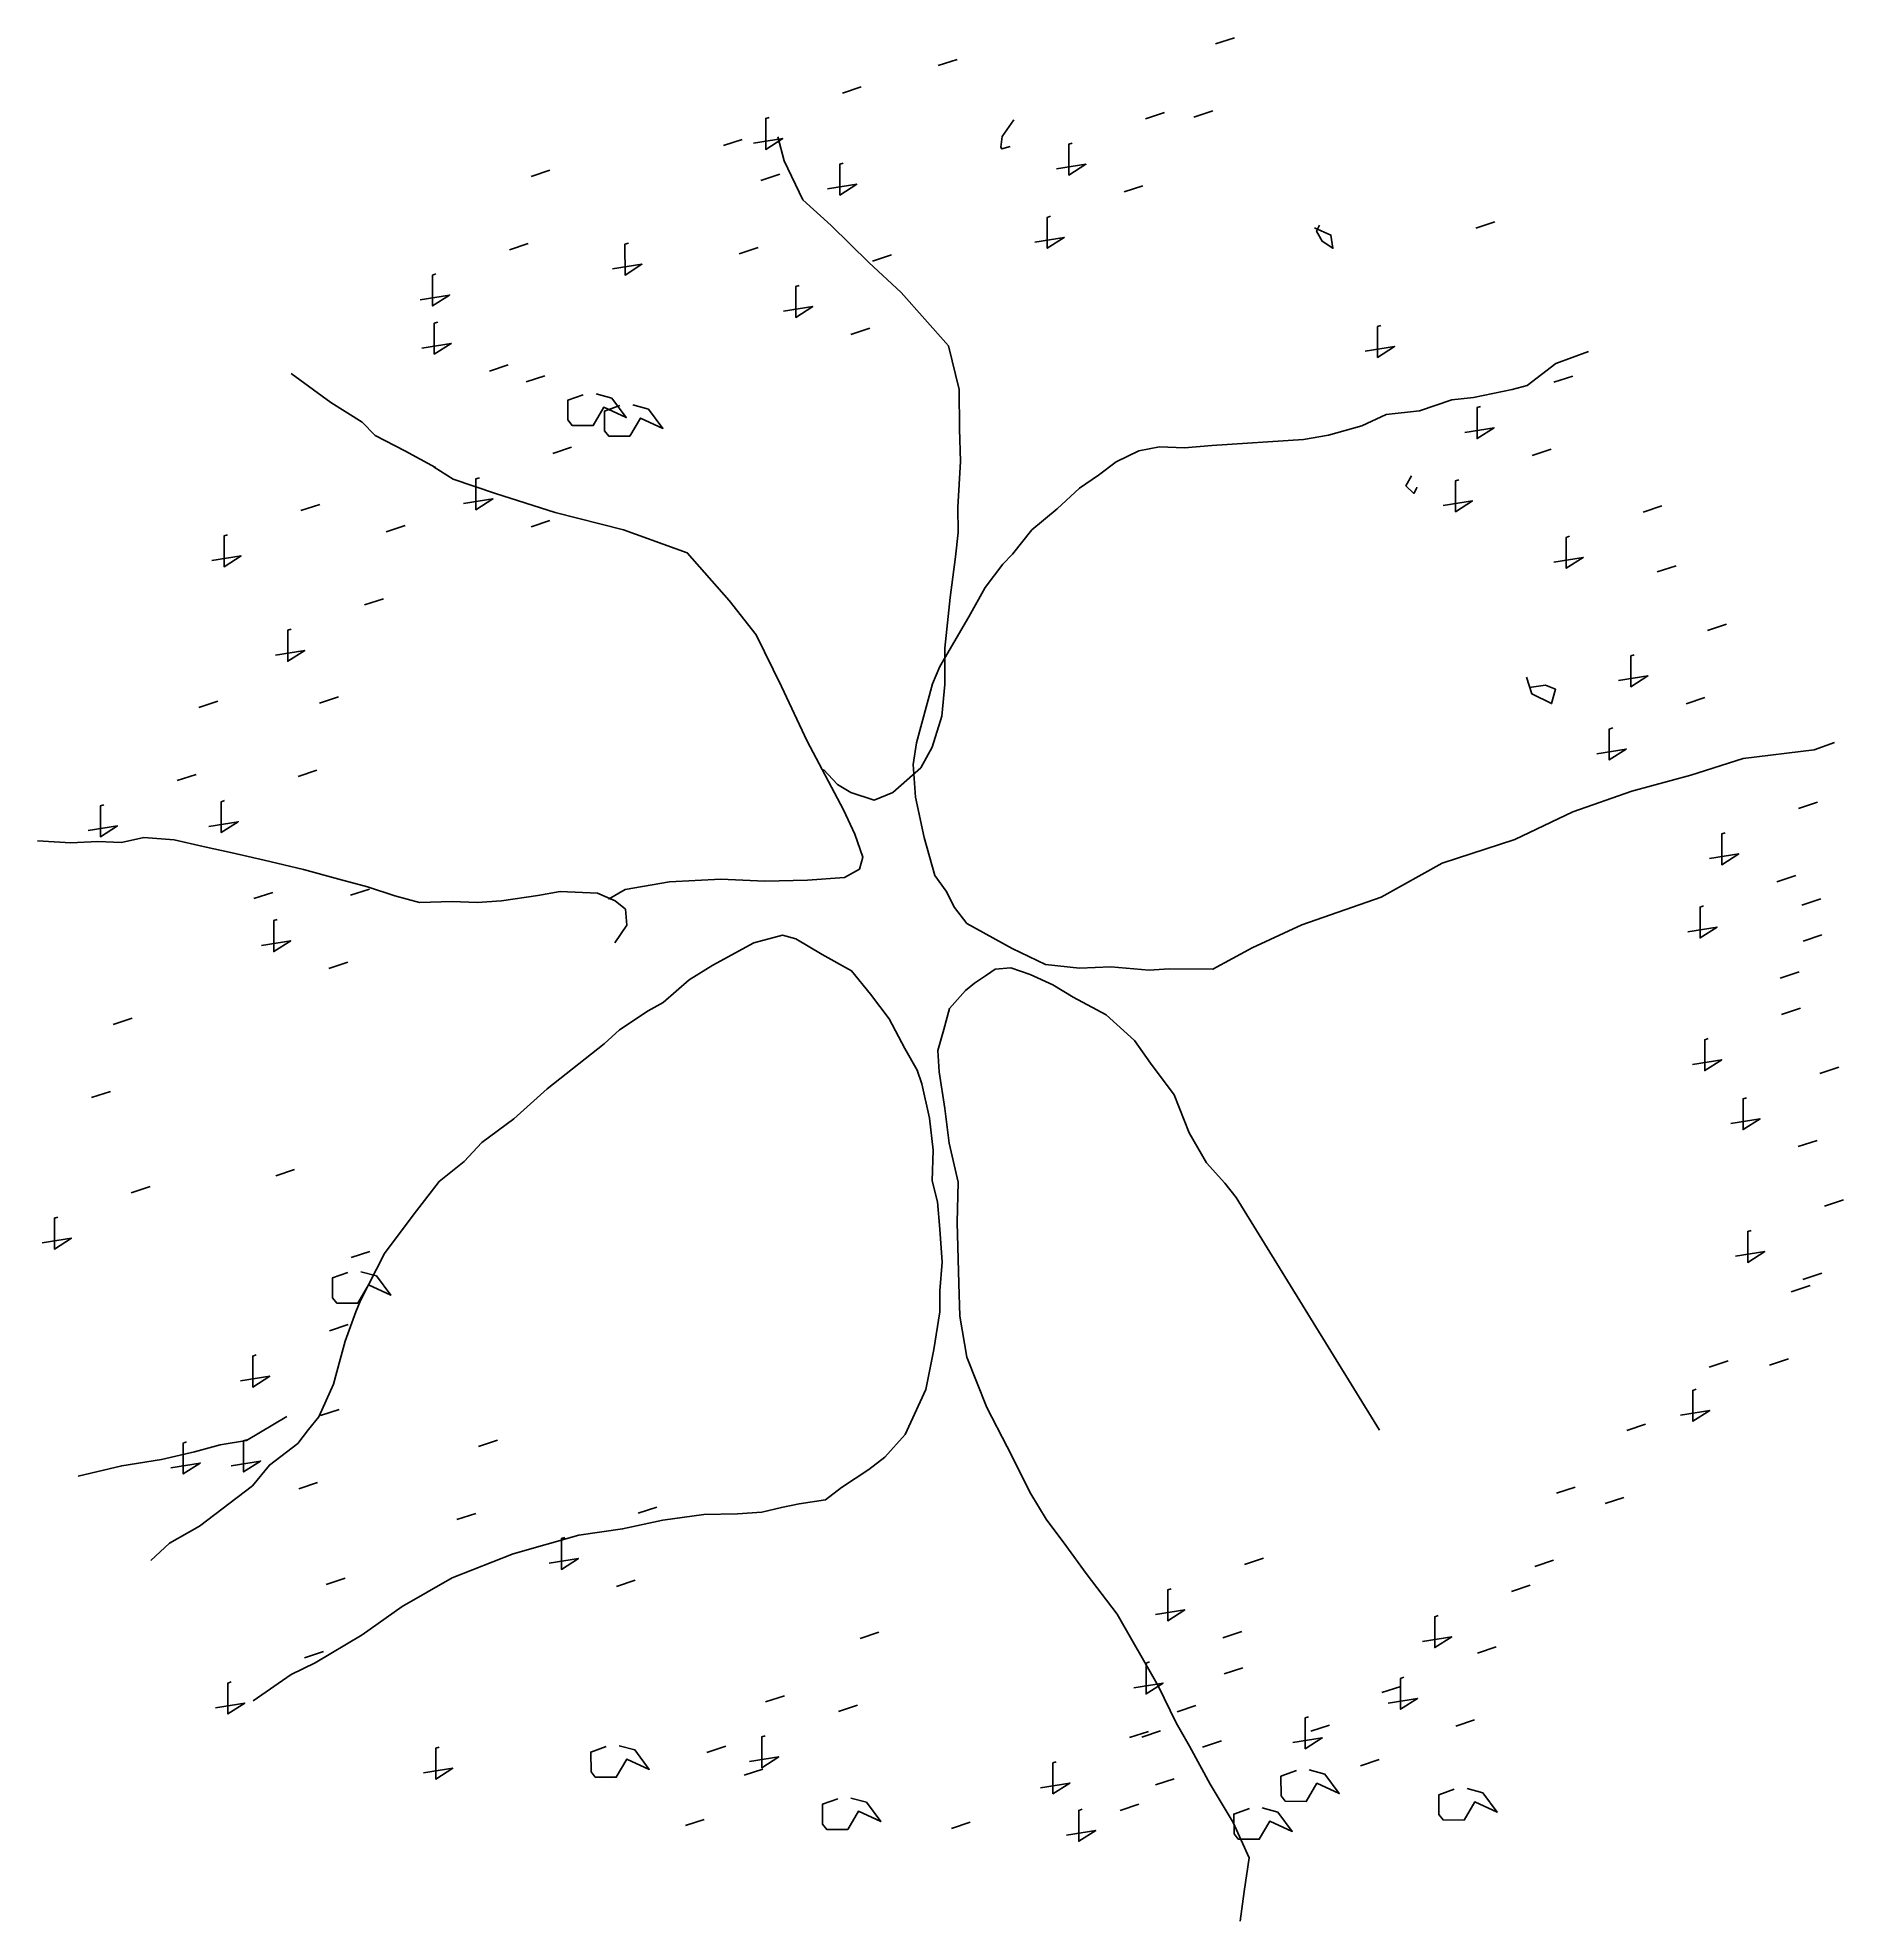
# Model space of a CAD drawing. Extents: x 76.329 to 76.883, y 27.895 to 28.474.
import ezdxf

# ---------------------------------------------------------------- set-up
doc = ezdxf.new("R2010")
doc.units = 0
doc.header["$MEASUREMENT"] = 0
doc.layers.add('ARBOLES', color=100, linetype='CONTINUOUS')

msp = doc.modelspace()

# ---------------------------------------------------------------- linework, layer by layer
at = {"layer": 'ARBOLES'}
for points in [[(76.69625, 28.47407), (76.69047, 28.47217)], [(76.61105, 28.46739), (76.60527, 28.46548)], [(76.58163, 28.45894), (76.57585, 28.45703)], [(76.67477, 28.45106), (76.66899, 28.44915)], [(76.68961, 28.45158), (76.68383, 28.44967)], [(76.55331, 28.44959), (76.55226, 28.44925), (76.55227, 28.43976), (76.55749, 28.44308), (76.54847, 28.44165)], [(76.62849, 28.4488), (76.62495, 28.44372), (76.62448, 28.4404), (76.62477, 28.43989), (76.62734, 28.44065)], [(76.54505, 28.44282), (76.53927, 28.44091)], [(76.55603, 28.44364), (76.5579, 28.43623), (76.56371, 28.4243), (76.57233, 28.41635), (76.58391, 28.40501), (76.59391, 28.39582), (76.60841, 28.37938), (76.61167, 28.36599), (76.61183, 28.35387), (76.61213, 28.34387), (76.61134, 28.32986), (76.61138, 28.32208), (76.61062, 28.31453), (76.60895, 28.30205), (76.60732, 28.28654), (76.60729, 28.27533), (76.60639, 28.26566), (76.60336, 28.25613), (76.5999, 28.24974), (76.59137, 28.24215), (76.58557, 28.23984), (76.57845, 28.24221), (76.57436, 28.24462), (76.57001, 28.24925)], [(76.64645, 28.44171), (76.6454, 28.44137), (76.64541, 28.43188), (76.65062, 28.4352), (76.64161, 28.43377)], [(76.48595, 28.43334), (76.48017, 28.43143)], [(76.57609, 28.43555), (76.57504, 28.4352), (76.57505, 28.42571), (76.58026, 28.42904), (76.57125, 28.42761)], [(76.55657, 28.43209), (76.55079, 28.43018)], [(76.66813, 28.42857), (76.66234, 28.42666)], [(76.6398, 28.41922), (76.63876, 28.41887), (76.63877, 28.40939), (76.64398, 28.41271), (76.63497, 28.41128)], [(76.72243, 28.41651), (76.72148, 28.41461), (76.72324, 28.41154), (76.72652, 28.40936), (76.7259, 28.41341), (76.7209, 28.41563)], [(76.77623, 28.4175), (76.77045, 28.41559)], [(76.47931, 28.41084), (76.47352, 28.40893)], [(76.51008, 28.41098), (76.50904, 28.41063), (76.50905, 28.40115), (76.51426, 28.40447), (76.50525, 28.40304)], [(76.54993, 28.4096), (76.54414, 28.40769)], [(76.59087, 28.40732), (76.58508, 28.40541)], [(76.45098, 28.40149), (76.44994, 28.40115), (76.44994, 28.39166), (76.45516, 28.39499), (76.44615, 28.39356)], [(76.56254, 28.39797), (76.5615, 28.39762), (76.5615, 28.38814), (76.56672, 28.39146), (76.55771, 28.39003)], [(76.4515, 28.38667), (76.45045, 28.38633), (76.45046, 28.37684), (76.45568, 28.38016), (76.44667, 28.37873)], [(76.58422, 28.38482), (76.57844, 28.38292)], [(76.74127, 28.38566), (76.74022, 28.38531), (76.74023, 28.37583), (76.74544, 28.37915), (76.73643, 28.37772)], [(76.80501, 28.37767), (76.79494, 28.37394), (76.78622, 28.36725), (76.78155, 28.36594), (76.76969, 28.36355), (76.76302, 28.36278), (76.75306, 28.35945), (76.74284, 28.35835), (76.7354, 28.35477), (76.72514, 28.35195), (76.71744, 28.3506), (76.68935, 28.34875), (76.68095, 28.34801), (76.67329, 28.34837), (76.6669, 28.34709), (76.65997, 28.3438), (76.65454, 28.33967), (76.6487, 28.33565), (76.64181, 28.32933), (76.634, 28.32283), (76.6281, 28.31538), (76.62511, 28.31231), (76.61971, 28.30516), (76.61468, 28.29618), (76.60579, 28.28091), (76.60346, 28.27551), (76.59855, 28.25744), (76.5976, 28.2508), (76.5983, 28.24069), (76.60098, 28.22832), (76.60427, 28.21665), (76.60771, 28.21183), (76.61023, 28.20684), (76.61406, 28.20191), (76.62794, 28.19426), (76.63823, 28.1893), (76.64871, 28.18818), (76.6583, 28.18859), (76.67009, 28.18754), (76.67626, 28.18802), (76.68958, 28.18785), (76.70173, 28.19446), (76.71701, 28.20152), (76.74131, 28.21), (76.7601, 28.22042), (76.78235, 28.22773), (76.80019, 28.23625), (76.81829, 28.24254), (76.83646, 28.24752), (76.85251, 28.25264), (76.87437, 28.25532), (76.88057, 28.25752)], [(76.40646, 28.3709), (76.4187, 28.36197), (76.42826, 28.35592), (76.43232, 28.3518), (76.44141, 28.34717), (76.45079, 28.34203), (76.45039, 28.34214), (76.45627, 28.33839), (76.4693, 28.33398), (76.48755, 28.32816), (76.50854, 28.32288), (76.52818, 28.31582), (76.541, 28.30112), (76.54936, 28.29065), (76.55711, 28.27475), (76.56504, 28.25793), (76.57612, 28.23681), (76.5797, 28.22936), (76.58208, 28.22225), (76.5811, 28.21864), (76.5765, 28.21601), (76.56508, 28.21523), (76.55205, 28.21489), (76.53844, 28.21557), (76.52267, 28.21469), (76.5091, 28.21234), (76.50399, 28.20942)], [(76.47318, 28.37353), (76.4674, 28.37162)], [(76.48444, 28.37021), (76.47866, 28.3683)], [(76.80018, 28.3701), (76.79439, 28.3682)], [(76.49624, 28.36439), (76.49146, 28.36267), (76.49153, 28.35662), (76.49281, 28.35497), (76.49927, 28.35494), (76.50252, 28.36053), (76.50941, 28.35736), (76.50499, 28.3633), (76.50018, 28.36461)], [(76.50749, 28.36108), (76.50272, 28.35936), (76.50279, 28.3533), (76.50407, 28.35166), (76.51053, 28.35163), (76.51377, 28.35721), (76.52067, 28.35404), (76.51625, 28.35999), (76.51144, 28.3613)], [(76.77185, 28.36076), (76.77081, 28.36041), (76.77081, 28.35092), (76.77603, 28.35425), (76.76702, 28.35282)], [(76.49264, 28.34823), (76.48685, 28.34632)], [(76.79353, 28.34761), (76.78775, 28.3457)], [(76.46431, 28.33888), (76.46327, 28.33854), (76.46327, 28.32905), (76.46849, 28.33238), (76.45948, 28.33095)], [(76.75063, 28.33942), (76.74895, 28.33642), (76.75132, 28.33405), (76.75216, 28.33555), (76.75227, 28.33595)], [(76.76521, 28.33826), (76.76416, 28.33792), (76.76417, 28.32843), (76.76939, 28.33175), (76.76037, 28.33032)], [(76.41525, 28.33069), (76.40946, 28.32878)], [(76.82757, 28.33025), (76.82179, 28.32834)], [(76.44147, 28.32418), (76.43569, 28.32228)], [(76.48599, 28.32574), (76.48021, 28.32383)], [(76.38692, 28.32134), (76.38588, 28.321), (76.38588, 28.31151), (76.3911, 28.31483), (76.38209, 28.3134)], [(76.79924, 28.3209), (76.7982, 28.32055), (76.79821, 28.31106), (76.80342, 28.31439), (76.79441, 28.31296)], [(76.83193, 28.31185), (76.82614, 28.30994)], [(76.43483, 28.30169), (76.42905, 28.29978)], [(76.84741, 28.29384), (76.84163, 28.29193)], [(76.40651, 28.29234), (76.40546, 28.292), (76.40547, 28.28251), (76.41068, 28.28583), (76.40167, 28.2844)], [(76.81909, 28.28449), (76.81804, 28.28414), (76.81805, 28.27465), (76.82327, 28.27798), (76.81425, 28.27655)], [(76.786, 28.27762), (76.78761, 28.27244), (76.79371, 28.26949), (76.79491, 28.27391), (76.7918, 28.27518), (76.78684, 28.27438)], [(76.42103, 28.27153), (76.41524, 28.26962)], [(76.84077, 28.27134), (76.83499, 28.26943)], [(76.38393, 28.27023), (76.37814, 28.26832)], [(76.81245, 28.26199), (76.8114, 28.26165), (76.81141, 28.25216), (76.81662, 28.25549), (76.80761, 28.25406)], [(76.37728, 28.24774), (76.3715, 28.24583)], [(76.41438, 28.24903), (76.4086, 28.24712)], [(76.34896, 28.23839), (76.34791, 28.23804), (76.34792, 28.22856), (76.35314, 28.23188), (76.34412, 28.23045)], [(76.38606, 28.23968), (76.38501, 28.23934), (76.38502, 28.22985), (76.39024, 28.23318), (76.38122, 28.23175)], [(76.87533, 28.23916), (76.86954, 28.23725)], [(76.32862, 28.22735), (76.33881, 28.22673), (76.34709, 28.22707), (76.35435, 28.22682), (76.36125, 28.22839), (76.37052, 28.2276), (76.37946, 28.2256), (76.3884, 28.2236), (76.39815, 28.22138), (76.4103, 28.2185), (76.42115, 28.21556), (76.42998, 28.21315), (76.4383, 28.21046), (76.44593, 28.20839), (76.45593, 28.20869), (76.46359, 28.20833), (76.47107, 28.20888), (76.48231, 28.21057), (76.4891, 28.21174), (76.5006, 28.2112), (76.506, 28.20887), (76.50918, 28.20628), (76.50958, 28.20143), (76.50594, 28.19595)], [(76.847, 28.22981), (76.84595, 28.22946), (76.84596, 28.21997), (76.85118, 28.2233), (76.84217, 28.22187)], [(76.86868, 28.21666), (76.8629, 28.21475)], [(76.40084, 28.21146), (76.39505, 28.20955)], [(76.43052, 28.21249), (76.42473, 28.21058)], [(76.84036, 28.20731), (76.83931, 28.20697), (76.83932, 28.19748), (76.84453, 28.20081), (76.83552, 28.19938)], [(76.87636, 28.20951), (76.87058, 28.2076)], [(76.40219, 28.20314), (76.40115, 28.2028), (76.40115, 28.19331), (76.40637, 28.19664), (76.39736, 28.19521)], [(76.39477, 27.96314), (76.40645, 27.97118), (76.41389, 27.97476), (76.4283, 27.98335), (76.44059, 27.99208), (76.45591, 28.00085), (76.47473, 28.00824), (76.49484, 28.01399), (76.5083, 28.01593), (76.52067, 28.0186), (76.53322, 28.02036), (76.54362, 28.02056), (76.55111, 28.02111), (76.55709, 28.0225), (76.56256, 28.0236), (76.57066, 28.02485), (76.57559, 28.02868), (76.58398, 28.03416), (76.5889, 28.038), (76.5951, 28.04494), (76.60144, 28.05874), (76.60391, 28.071), (76.60576, 28.08257), (76.60579, 28.08903), (76.60648, 28.0979), (76.60578, 28.10801), (76.60504, 28.1164), (76.60336, 28.12289), (76.60375, 28.13227), (76.60254, 28.14209), (76.60023, 28.15263), (76.59881, 28.1569), (76.59501, 28.16354), (76.59015, 28.17263), (76.58445, 28.18021), (76.57864, 28.1874), (76.56966, 28.19243), (76.56148, 28.19724), (76.55746, 28.19833), (76.54863, 28.19599), (76.53598, 28.18908), (76.52872, 28.18458), (76.5208, 28.17768), (76.51621, 28.17505), (76.50731, 28.16928), (76.50268, 28.16493), (76.48513, 28.15116), (76.47485, 28.14188), (76.46511, 28.13461), (76.45964, 28.12877), (76.45195, 28.12267), (76.44396, 28.11233), (76.43514, 28.1005), (76.42778, 28.08612), (76.42639, 28.08261), (76.42308, 28.0736), (76.42155, 28.06798), (76.41948, 28.06035), (76.41503, 28.05034), (76.41183, 28.04647), (76.40851, 28.0422), (76.39979, 28.03552), (76.39461, 28.02916), (76.37831, 28.01678), (76.36912, 28.01152), (76.36336, 28.00618)], [(76.87675, 28.19839), (76.87097, 28.19648)], [(76.42387, 28.19), (76.41809, 28.18809)], [(76.74078, 28.04629), (76.69682, 28.11775), (76.69328, 28.12216), (76.68766, 28.12843), (76.68239, 28.13763), (76.67779, 28.14923), (76.67052, 28.15897), (76.66551, 28.16593), (76.65689, 28.17388), (76.64671, 28.17924), (76.64043, 28.1831), (76.63353, 28.18627), (76.62761, 28.18831), (76.62276, 28.1879), (76.6201, 28.18604), (76.61641, 28.18359), (76.61364, 28.18133), (76.61364, 28.18133), (76.60868, 28.17578), (76.60694, 28.16935), (76.60519, 28.16293), (76.60556, 28.15636), (76.60725, 28.14512), (76.60864, 28.13439), (76.61142, 28.12243), (76.61107, 28.11002), (76.61159, 28.09133), (76.61189, 28.08133), (76.61406, 28.06867), (76.6202, 28.0532), (76.62641, 28.04117), (76.63369, 28.02668), (76.63847, 28.01891), (76.64446, 28.01082), (76.65075, 28.00221), (76.66028, 27.9897), (76.67285, 27.96774), (76.67837, 27.95632), (76.68247, 27.94917), (76.68879, 27.93754), (76.69591, 27.92568), (76.70074, 27.91488), (76.69922, 27.90452), (76.69802, 27.89536)], [(76.86972, 28.18702), (76.86393, 28.18511)], [(76.35761, 28.17284), (76.35183, 28.17094)], [(76.87011, 28.1759), (76.86432, 28.17399)], [(76.84178, 28.16655), (76.84073, 28.16621), (76.84074, 28.15672), (76.84596, 28.16004), (76.83695, 28.15861)], [(76.88188, 28.15776), (76.8761, 28.15585)], [(76.35097, 28.15035), (76.34518, 28.14844)], [(76.85356, 28.14841), (76.85251, 28.14807), (76.85252, 28.13858), (76.85774, 28.1419), (76.84872, 28.14047)], [(76.87524, 28.13527), (76.86946, 28.13336)], [(76.40752, 28.12635), (76.40174, 28.12444)], [(76.36313, 28.12109), (76.35735, 28.11918)], [(76.88331, 28.117), (76.87752, 28.11509)], [(76.33481, 28.11174), (76.33376, 28.1114), (76.33377, 28.10191), (76.33899, 28.10524), (76.32997, 28.10381)], [(76.85498, 28.10765), (76.85394, 28.1073), (76.85394, 28.09781), (76.85916, 28.10114), (76.85015, 28.09971)], [(76.43069, 28.10119), (76.42491, 28.09928)], [(76.42393, 28.09473), (76.41915, 28.09301), (76.41923, 28.08695), (76.42051, 28.08531), (76.42697, 28.08528), (76.43021, 28.09086), (76.43711, 28.08769), (76.43269, 28.09364), (76.42787, 28.09495)], [(76.87666, 28.0945), (76.87088, 28.09259)], [(76.87308, 28.09067), (76.8673, 28.08876)], [(76.42405, 28.0787), (76.41826, 28.07679)], [(76.39572, 28.06935), (76.39468, 28.069), (76.39468, 28.05951), (76.3999, 28.06284), (76.39089, 28.06141)], [(76.86644, 28.06817), (76.86065, 28.06626)], [(76.84789, 28.06752), (76.84211, 28.06562)], [(76.83811, 28.05882), (76.83707, 28.05848), (76.83708, 28.04899), (76.84229, 28.05232), (76.83328, 28.05089)], [(76.42124, 28.05263), (76.41546, 28.05072)], [(76.34107, 28.03208), (76.35447, 28.03533), (76.36662, 28.03721), (76.37676, 28.03962), (76.38468, 28.04178), (76.39278, 28.04303), (76.40514, 28.05045)], [(76.82257, 28.04809), (76.81678, 28.04618)], [(76.37437, 28.04263), (76.37332, 28.04228), (76.37333, 28.0328), (76.37854, 28.03612), (76.36953, 28.03469)], [(76.39292, 28.04328), (76.39187, 28.04293), (76.39188, 28.03344), (76.39709, 28.03677), (76.38808, 28.03534)], [(76.46986, 28.04319), (76.46408, 28.04128)], [(76.4146, 28.03013), (76.40881, 28.02822)], [(76.80095, 28.02878), (76.79517, 28.02687)], [(76.51886, 28.02264), (76.51308, 28.02073)], [(76.81592, 28.02559), (76.81014, 28.02369)], [(76.46322, 28.0207), (76.45743, 28.01879)], [(76.49054, 28.01329), (76.48949, 28.01295), (76.4895, 28.00346), (76.49472, 28.00679), (76.48571, 28.00535)], [(76.70514, 28.00689), (76.69936, 28.00498)], [(76.79431, 28.00629), (76.78853, 28.00438)], [(76.42305, 28.00074), (76.41727, 27.99884)], [(76.51222, 28.00015), (76.50644, 27.99824)], [(76.78715, 27.99862), (76.78136, 27.99671)], [(76.67681, 27.99754), (76.67577, 27.99719), (76.67578, 27.9877), (76.68099, 27.99103), (76.67198, 27.9896)], [(76.75882, 27.98927), (76.75778, 27.98892), (76.75779, 27.97944), (76.763, 27.98276), (76.75399, 27.98133)], [(76.58707, 27.98421), (76.58129, 27.9823)], [(76.6985, 27.98439), (76.69271, 27.98248)], [(76.41641, 27.97825), (76.41063, 27.97634)], [(76.77666, 27.9797), (76.77088, 27.97779)], [(76.67017, 27.97504), (76.66913, 27.9747), (76.66913, 27.96521), (76.67435, 27.96853), (76.66534, 27.9671)], [(76.69888, 27.97327), (76.6931, 27.97137)], [(76.74834, 27.97035), (76.74729, 27.97001), (76.7473, 27.96052), (76.75252, 27.96384), (76.74351, 27.96241)], [(76.38808, 27.9689), (76.38704, 27.96856), (76.38705, 27.95907), (76.39226, 27.96239), (76.38325, 27.96096)], [(76.55804, 27.96465), (76.55225, 27.96274)], [(76.74737, 27.96755), (76.74159, 27.96564)], [(76.58042, 27.96172), (76.57464, 27.95981)], [(76.68443, 27.96164), (76.67865, 27.95973)], [(76.71905, 27.9582), (76.718, 27.95785), (76.71801, 27.94836), (76.72323, 27.95169), (76.71421, 27.95026)], [(76.5521, 27.95237), (76.55105, 27.95202), (76.55106, 27.94253), (76.55628, 27.94586), (76.54727, 27.94443)], [(76.66985, 27.95371), (76.66407, 27.9518)], [(76.67356, 27.95384), (76.66778, 27.95193)], [(76.7255, 27.95565), (76.71972, 27.95374)], [(76.77002, 27.95721), (76.76424, 27.9553)], [(76.45193, 27.94887), (76.45089, 27.94852), (76.45089, 27.93904), (76.45611, 27.94236), (76.4471, 27.94093)], [(76.50331, 27.94909), (76.49853, 27.94737), (76.49861, 27.94131), (76.49989, 27.93967), (76.50635, 27.93964), (76.50959, 27.94522), (76.51649, 27.94205), (76.51207, 27.948), (76.50725, 27.94931)], [(76.54, 27.94917), (76.53422, 27.94727)], [(76.69224, 27.95078), (76.68646, 27.94887)], [(76.55139, 27.94215), (76.54561, 27.94024)], [(76.64153, 27.94436), (76.64048, 27.94401), (76.64049, 27.93453), (76.64571, 27.93785), (76.63669, 27.93642)], [(76.7153, 27.94165), (76.71052, 27.93993), (76.71059, 27.93387), (76.71187, 27.93223), (76.71833, 27.9322), (76.72158, 27.93778), (76.72847, 27.93461), (76.72405, 27.94056), (76.71924, 27.94187)], [(76.74073, 27.94505), (76.73495, 27.94314)], [(76.67779, 27.93914), (76.67201, 27.93724)], [(76.76378, 27.93592), (76.759, 27.9342), (76.75908, 27.92814), (76.76036, 27.9265), (76.76682, 27.92647), (76.77006, 27.93206), (76.77696, 27.92889), (76.77254, 27.93483), (76.76772, 27.93614)], [(76.57445, 27.93302), (76.56967, 27.9313), (76.56974, 27.92524), (76.57102, 27.9236), (76.57748, 27.92357), (76.58073, 27.92915), (76.58763, 27.92598), (76.5832, 27.93193), (76.57839, 27.93324)], [(76.64946, 27.9298), (76.64842, 27.92945), (76.64843, 27.91996), (76.65364, 27.92329), (76.64463, 27.92186)], [(76.66692, 27.93134), (76.66114, 27.92944)], [(76.70084, 27.93001), (76.69606, 27.92829), (76.69614, 27.92223), (76.69742, 27.92059), (76.70388, 27.92056), (76.70712, 27.92615), (76.71402, 27.92298), (76.7096, 27.92892), (76.70478, 27.93023)], [(76.53336, 27.92668), (76.52758, 27.92477)], [(76.61511, 27.92582), (76.60933, 27.92392)]]:
    msp.add_lwpolyline(points, dxfattribs=at)

doc.saveas('drawing.dxf')
